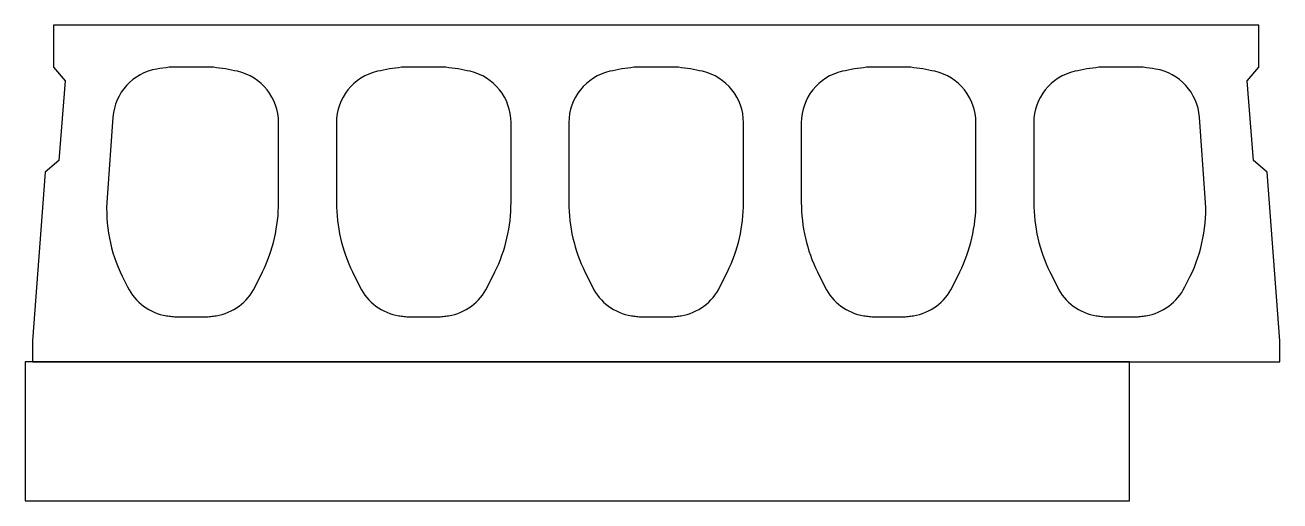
# Model space of a CAD drawing. Header units: millimetres. Extents: x 0 to 1193, y 0 to 452.
import ezdxf

# ---------------------------------------------------------------- set-up
doc = ezdxf.new("R2010")
doc.units = ezdxf.units.MM
doc.layers.add('insulation', color=2, linetype='Continuous')
doc.layers.add('reinforced concrete', color=7, linetype='Continuous')

msp = doc.modelspace()

# ---------------------------------------------------------------- linework, layer by layer
at = {"layer": 'insulation'}
msp.add_lwpolyline([(1050, 132), (0, 132), (0, 0), (1050, 0), (1050, 132)], dxfattribs=at)
for points in [[(140, 0), (140, 0)], [(324, 0), (324, 0)], [(508, 0), (508, 0)], [(692, 0), (692, 0)], [(876, 0), (876, 0)]]:
    msp.add_lwpolyline(points, close=True, dxfattribs=at)
at = {"layer": 'reinforced concrete'}
msp.add_lwpolyline([(1193, 132), (1193, 152), (1180.8, 312.3), (1167.9, 323.3), (1162, 399.1), (1173, 412), (1173, 452), (27, 452), (27, 412), (38, 399.1), (32.1, 323.3), (19.2, 312.3), (7, 152), (7, 132)], close=True, dxfattribs=at)
for points in [[(92.3, 213.4), (97.4, 203.2, 0.243738), (134.4, 175.9, 0.00853), (139.4, 175.2, 0.031039), (141.9, 175), (174.1, 175, 0.031039), (176.6, 175.2, 0.00853), (181.6, 175.9, 0.243738), (218.6, 203.2), (225.7, 217.5, 0.114562), (241, 283.6), (241, 359.3, 0.350641), (202, 408.1, 0.029097), (179.1, 411.9, 0.026371), (176.9, 412), (158, 412), (139.1, 412, 0.026371), (136.9, 411.9, 0.014835), (125.2, 410.3, 0.346104), (83.5, 364.6), (77.9, 287.9, 0.133144)], [(397.9, 412), (360.1, 412, 0.026371), (357.9, 411.9, 0.029097), (335, 408.1, 0.350641), (296, 359.3), (296, 283.6, 0.114562), (311.3, 217.5), (318.4, 203.2, 0.243738), (355.4, 175.9, 0.00853), (360.4, 175.2, 0.031039), (362.9, 175), (395.1, 175, 0.031039), (397.6, 175.2, 0.00853), (402.6, 175.9, 0.243738), (439.6, 203.2), (446.7, 217.5, 0.114562), (462, 283.6), (462, 359.3, 0.350641), (423, 408.1, 0.029097), (400.1, 411.9, 0.026371)], [(517, 359.3), (517, 283.6, 0.114562), (532.3, 217.5), (539.4, 203.2, 0.243738), (576.4, 175.9, 0.00853), (581.4, 175.2, 0.031039), (583.9, 175), (616.1, 175, 0.031039), (618.6, 175.2, 0.00853), (623.6, 175.9, 0.243738), (660.6, 203.2), (667.7, 217.5, 0.114562), (683, 283.6), (683, 359.3, 0.350641), (644, 408.1, 0.029097), (621.1, 411.9, 0.026371), (618.9, 412), (581.1, 412, 0.026371), (578.9, 411.9, 0.029097), (556, 408.1, 0.350641)], [(738, 359.3), (738, 283.6, 0.114562), (753.3, 217.5), (760.4, 203.2, 0.243738), (797.4, 175.9, 0.00853), (802.4, 175.2, 0.031039), (804.9, 175), (837.1, 175, 0.031039), (839.6, 175.2, 0.00853), (844.6, 175.9, 0.243738), (881.6, 203.2), (888.7, 217.5, 0.114562), (904, 283.6), (904, 359.3, 0.350641), (865, 408.1, 0.029097), (842.1, 411.9, 0.026371), (839.9, 412), (802.1, 412, 0.026371), (799.9, 411.9, 0.029097), (777, 408.1, 0.350641)], [(1074.8, 410.3, 0.014835), (1063.1, 411.9, 0.026371), (1060.9, 412), (1042, 412), (1023.1, 412, 0.026371), (1020.9, 411.9, 0.029097), (998, 408.1, 0.350641), (959, 359.3), (959, 283.6, 0.114562), (974.3, 217.5), (981.4, 203.2, 0.243738), (1018.4, 175.9, 0.00853), (1023.4, 175.2, 0.031039), (1025.9, 175), (1058.1, 175, 0.031039), (1060.6, 175.2, 0.00853), (1065.6, 175.9, 0.243738), (1102.6, 203.2), (1107.7, 213.4, 0.133144), (1122.1, 287.9), (1116.5, 364.6, 0.346104)]]:
    msp.add_lwpolyline(points, format="xyb", close=True, dxfattribs=at)

doc.saveas('drawing.dxf')
